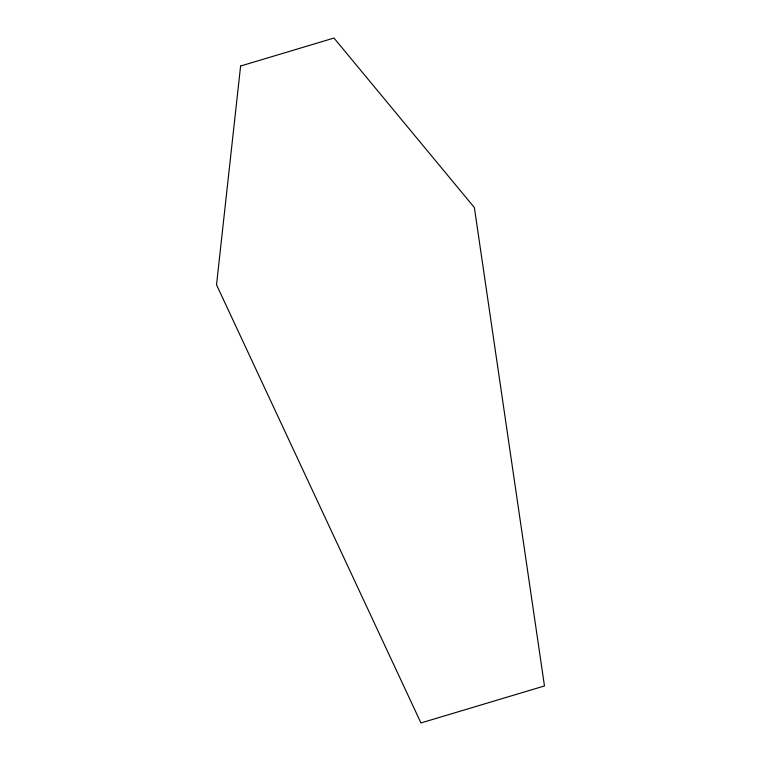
<?xml version="1.0" encoding="UTF-8"?>
<svg xmlns="http://www.w3.org/2000/svg" width="761" height="761" viewBox="0 0 761 761"><rect width="100%" height="100%" fill="white"/><g stroke="black" fill="none" stroke-linecap="round" stroke-linejoin="round"><path stroke-width="1.14" d="M240.6 66.026L216.524 284.795L420.947 722.95L544.476 685.946L474.369 207.563L333.984 38.05L240.6 66.026"/></g></svg>
